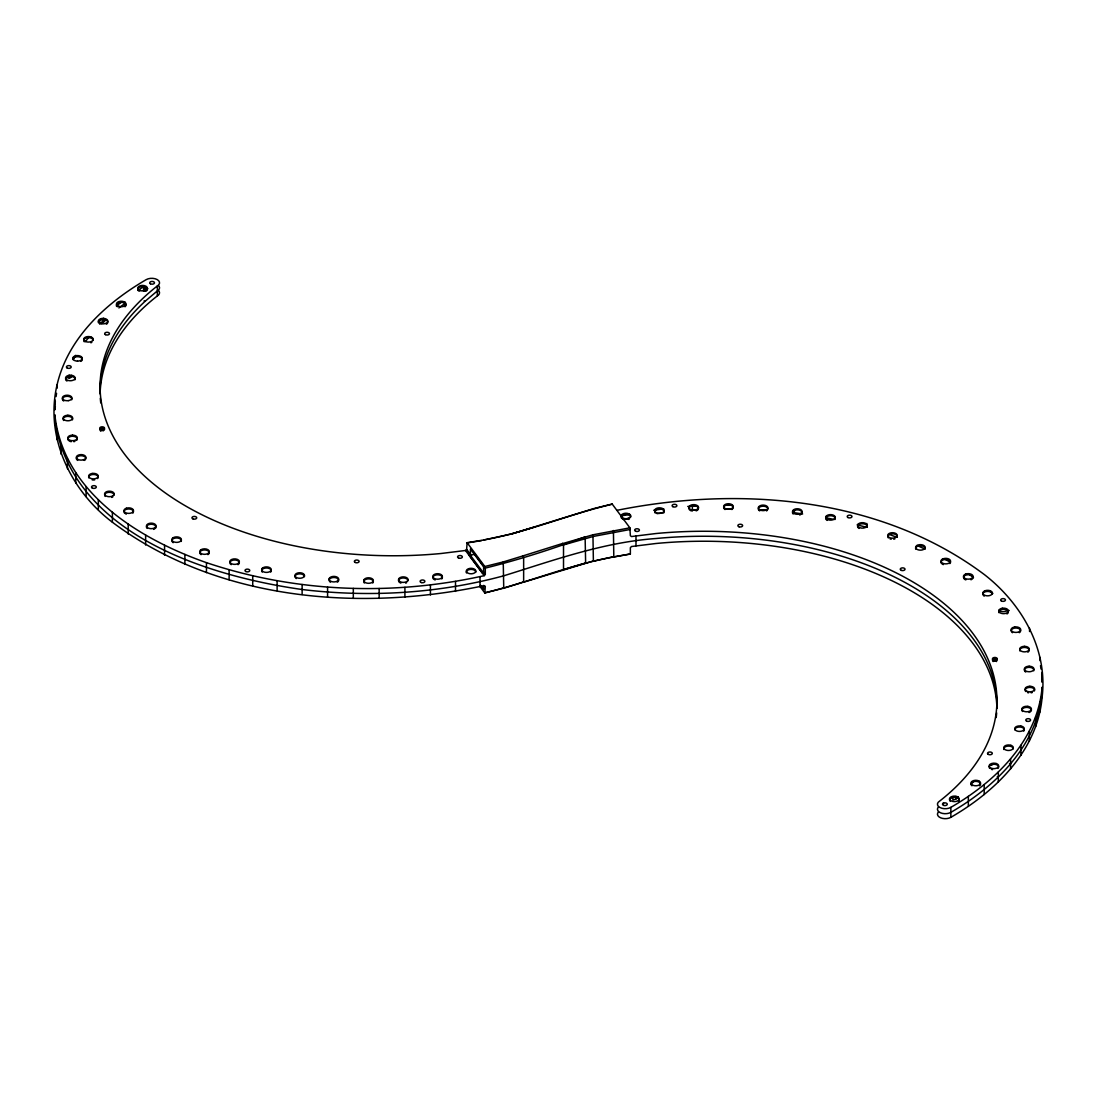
<?xml version="1.0" encoding="UTF-8"?>
<svg xmlns="http://www.w3.org/2000/svg" width="1097" height="1097" viewBox="0 0 1097 1097"><rect width="100%" height="100%" fill="white"/><g stroke="black" fill="none" stroke-linecap="round" stroke-linejoin="round"><path stroke-width="1.5" d="M479.91 586.374L484.833 592.983L485.299 586.333L484.216 585.633C359.418 612.071 217.165 600.703 112.401 522.241C70.839 490.729 44.744 437.36 57.03 384.992C67.877 337.999 105.929 303.129 146.134 279.68A7.802 4.498 0 0 1 157.173 279.57A7.802 4.498 0 0 1 157.337 285.947L157.337 295.916A293.242 169.308 0 0 0 100.101 393.823M938.442 811.999A7.802 4.498 0 0 0 940.609 817.8A7.802 4.498 0 0 0 950.866 817.32C995.144 791.76 1037.556 750.801 1042.123 697.144C1048.005 649.067 1021.568 603.583 984.599 574.759C881.042 497.023 740.681 485.464 616.994 510.324M562.734 543.577L592.942 534.801L629.884 527.835L630.364 535.747L631.515 536.543L655.965 533.526A293.242 169.308 0 0 1 953.787 612.181A293.242 169.308 0 0 1 939.663 801.084A7.802 4.498 0 0 0 939.827 807.461A7.802 4.498 0 0 0 950.866 807.351C995.144 781.791 1037.556 740.832 1042.123 687.175L1042.123 697.144M54.877 404.848L55.357 401.543M56.084 396.579L56.55 393.288M55.357 406.521L54.877 409.825L54.877 399.857M1042.123 692.152C1037.556 745.809 995.144 786.782 950.866 812.342A7.802 4.498 0 0 1 940.609 812.822A7.802 4.498 0 0 1 938.442 807.008M72.402 375.873L70.606 377.656L65.889 377.752M733.043 508.295L733.207 507.582A4.772 2.756 0 0 0 728.449 504.826A4.772 2.756 0 0 0 723.677 507.582L723.842 508.295M767.777 509.461L767.886 508.953A4.772 2.756 0 0 0 763.745 506.224A4.772 2.756 0 0 0 758.507 508.24L758.342 508.953A4.772 2.756 0 0 0 759.741 510.9M612.167 504.017L611.701 504.359C568.493 514.397 527.355 532.237 483.571 540.012L511.367 534.033L593.765 508.583L612.167 504.017L629.884 527.835M73.266 359.501L75.775 355.305M270.602 572.113L271.082 571.455A4.772 2.756 0 0 0 268.299 568.191A4.772 2.756 0 0 0 262.334 569.357L261.868 570.029A4.772 2.756 0 0 0 262.334 572.113M801.427 513.986L801.893 513.314A4.772 2.756 0 0 0 798.534 509.94A4.772 2.756 0 0 0 792.678 511.888L792.528 512.601A4.772 2.756 0 0 0 793.158 513.986M834.872 519.567L835.132 519.183A4.772 2.756 0 0 0 832.349 515.933A4.772 2.756 0 0 0 826.398 517.098L825.918 517.757A4.772 2.756 0 0 0 825.918 519.183M85.47 341.606L88.569 337.547L87.486 337.245M470.407 555.288L470.407 549.048L483.626 566.834L483.626 573.073L482.639 573.32L469.406 555.535L470.407 554.396L466.636 549.323L467.116 542.686L483.571 540.012M482.639 573.32L483.626 572.168L485.299 574.417L484.216 575.664C392.767 596.137 295.436 592.599 206.455 562.651C139.209 539.066 63.064 492.526 54.85 414.776L54.85 424.745M157.337 285.947A293.242 169.308 0 0 0 143.213 474.85A293.242 169.308 0 0 0 441.035 553.505L465.485 550.488L466.636 549.323M952.909 797.382L952.909 799.974L955.857 799.082L958.161 796.806M970.831 784.273L974.287 780.858M101.541 318.665L99.731 320.269L99.731 324.163L102.446 321.75L102.446 319.158M102.446 321.75L103.447 322.134L106.148 319.748M485.299 592.641C528.507 582.603 569.645 564.763 613.429 556.988L630.364 553.985L630.364 547.677L631.515 546.512L655.965 543.495A293.242 169.308 0 0 1 996.912 708.443M100.088 393.535A293.242 169.308 0 0 1 145.106 301.291L157.337 290.924A7.802 4.498 0 0 0 158.434 285.481M949.33 799.11L951.716 797.094M104.448 429.654A2.386 1.371 0 0 0 104.201 428.598L100.951 428.104L99.841 429.654M997.242 659.914L995.473 658.584L992.579 659.544A2.386 1.371 0 0 0 992.799 660.6L993.169 660.888M592.942 561.294L613.799 556.673L613.429 530.509M116.323 305.94L121.438 302.141M118.874 307.942L124.002 304.13L124.935 304.555L124.935 301.963M630.364 553.985L613.429 556.988M511.367 534.033L534.335 527.081M484.833 592.983L503.742 588.074L503.235 561.938L484.833 566.505L467.116 542.686M503.235 588.417L523.639 581.972L523.639 557.441L523.077 555.864L503.235 561.938M137.797 290.417L143.584 286.77L143.584 290.664L144.9 291.363L144.9 287.469L143.145 286.536M523.077 582.342L593.381 560.951L592.942 534.801M103.831 430.271L102.761 430.627L102.761 427.967M111.757 497.435L112.744 496.996M970.914 579.764L971.64 579.449M485.299 574.417L485.299 568.109C519.128 559.676 552.477 549.076 585.112 536.844L585.633 562.967L562.638 569.905M523.077 555.864L562.747 543.413M563.515 569.439L563.515 544.894L593.381 536.419L630.364 529.44M469.406 555.535L474.782 554.204L483.942 566.505M1009.213 610.508L1005.469 611.276A4.786 2.77 0 0 1 998.928 610.261M621.766 515.837L629.609 514.328M623.343 519.43L629.609 518.223M466.636 543.015L481.556 540.602M653.771 510.256L663.726 508.843M657.089 513.67L662.067 512.971M687.75 506.457L697.486 505.813M692.372 509.927L697.486 509.707M726.475 504.935L731.603 504.963M724.774 508.83L731.603 508.857M758.891 509.68L767.406 510.119M802.647 513.972L794.379 512.724L794.379 510.132M825.643 517.743L833.72 519.375M857.127 524.846L866.822 527.342L866.822 523.447M1009.514 763.649L1010.584 763.965M997.269 776.731L998.297 777.074M144.091 300.921L145.106 301.291M889.31 534.445L896.962 537.352M144.9 287.469L147.834 288.634M100.458 430.271L101.527 430.627L101.527 427.967M918.477 546.114L924.675 548.925M943.9 558.702L949.687 561.801M969.583 574.677L973.505 577.612M990.276 591.214L992.812 593.463M466.636 550.296L483.626 573.073M465.485 550.488L484.216 575.664M480.582 585.318L483.626 589.432L483.626 585.428M655.279 513.039L654.799 512.368A4.772 2.756 0 0 1 658.173 508.994A4.772 2.756 0 0 1 664.014 510.941L664.179 511.655A4.772 2.756 0 0 1 663.534 513.039M466.458 572.853L466.486 572.895A4.772 2.756 0 0 1 470.448 569.412A4.772 2.756 0 0 1 475.837 572.14M562.638 543.413L563.515 544.894M484.833 566.505L485.299 568.109M698.487 508.487L698.323 507.774A4.772 2.756 0 0 0 693.098 505.744A4.772 2.756 0 0 0 688.957 508.487L689.108 509.2A4.772 2.756 0 0 0 689.588 509.858M408.043 580.724L407.892 580.011A4.772 2.756 0 0 0 402.654 577.996A4.772 2.756 0 0 0 398.513 580.724L398.54 580.848M1040.518 665.673L1040.984 668.978M1041.684 673.942L1042.15 677.247M1041.684 678.92L1042.15 682.224L1042.15 672.255M54.85 419.753C70.962 532.799 204.988 575.733 302.128 589.514C369.387 597.591 438.279 593.559 503.742 575.802C553.642 560.293 603.391 542.275 655.965 538.517A293.242 169.308 0 0 1 996.899 708.168M1040.052 657.391L1040.052 660.709M1039.97 702.039L1039.97 712.008M1035.691 716.752L1035.691 726.721M1029.548 628.211L1029.548 631.529M1029.343 731.205L1029.343 741.174M1020.95 745.316L1020.95 755.284M1010.584 758.973L1010.584 768.942M998.297 772.096L998.297 782.065M996.542 658.94L996.542 661.546M996.049 658.721L996.049 661.326M995.473 658.584L995.473 661.189M994.856 658.543L994.856 661.134M994.239 658.584L994.239 661.189M993.663 658.721L993.663 661.326M993.169 658.94L993.169 661.546M984.187 784.588L984.187 794.557M968.336 796.367L968.336 806.336M955.857 796.491L955.857 799.082M950.866 807.351L950.866 817.32M943.42 802.785L943.42 803.868M692.372 506.032L692.372 511.024M635.986 535.871L635.986 545.84M480.006 576.707L480.006 586.676M455.516 581.437L455.516 591.406M430.422 585.003L430.422 594.972M404.916 587.348L404.916 597.317M379.151 588.486L379.151 598.455M353.316 588.39L353.316 598.359M327.578 587.073L327.578 597.042M302.128 584.523L302.128 594.492M277.116 580.779L277.116 590.762M252.721 575.87L252.721 585.839M229.122 569.809L229.122 579.778M206.455 562.651L206.455 572.62M184.886 554.438L184.886 564.407M164.564 545.223L164.564 555.192M145.627 535.075L145.627 545.044M128.198 524.064L128.198 534.033M112.401 512.272L112.401 522.241M103.447 318.24L103.447 322.134M103.337 428.104L103.337 430.696M102.144 427.912L102.144 430.518M100.951 428.104L100.951 430.696M100.458 428.324L100.458 430.915M98.332 499.752L98.332 509.721M86.101 486.615L86.101 496.584M75.775 472.944L75.775 482.913M69.742 375.27L69.742 377.875M68.809 375.339L68.809 377.944M67.452 458.82L67.452 468.789M61.158 444.354L61.158 454.323M57.03 384.992L57.03 388.324M56.948 429.64L56.948 439.609M996.652 712.858A293.242 169.308 0 0 1 996.186 717.561M100.746 402.928A293.242 169.308 0 0 1 100.307 398.238M158.434 290.472A7.802 4.498 0 0 1 157.337 295.916M993.306 764.211A4.786 2.77 0 0 1 989.919 765.02M146.737 290.636A4.772 2.756 0 0 1 145.97 291.212M139.223 291.212A4.772 2.756 0 0 1 138.469 290.636M137.989 289.978A4.772 2.756 0 0 1 142.596 286.509A4.772 2.756 0 0 1 147.204 289.978M125.62 306.145A4.772 2.756 0 0 1 124.989 306.776M117.42 306.749A4.772 2.756 0 0 1 116.803 306.118M116.488 305.432A4.772 2.756 0 0 1 121.246 302.333A4.772 2.756 0 0 1 125.949 305.46M406.658 582.672A4.772 2.756 0 0 1 405.657 583.11M400.899 583.11A4.772 2.756 0 0 1 399.911 582.672M399.143 582.109A4.772 2.756 0 0 1 398.677 581.437M441.721 578.928A4.772 2.756 0 0 0 442.201 576.844L441.721 576.172A4.772 2.756 0 0 0 436.359 574.897A4.772 2.756 0 0 0 432.821 577.557L432.986 578.27A4.772 2.756 0 0 0 433.466 578.928M435.207 579.943A4.772 2.756 0 0 1 434.22 579.504M337.259 582.205A4.772 2.756 0 0 0 338.493 580.971L338.658 580.258A4.772 2.756 0 0 0 334.503 577.516A4.772 2.756 0 0 0 329.278 579.545L329.114 580.258A4.772 2.756 0 0 0 329.278 580.971M330.512 582.205A4.772 2.756 0 0 1 329.758 581.629M71.744 399.774A4.772 2.756 0 0 0 68.371 396.401L67.136 396.305A4.772 2.756 0 0 0 62.529 399.774M63.763 401.008A4.772 2.756 0 0 1 63.009 400.446M82.11 360.159A4.772 2.756 0 0 0 79.889 357.06L78.737 356.786A4.772 2.756 0 0 0 72.731 359.446M81.631 360.817A4.772 2.756 0 0 1 80.876 361.393M74.966 379.795A4.772 2.756 0 0 0 71.593 376.422L70.359 376.326A4.772 2.756 0 0 0 65.751 379.795M66.986 381.029A4.772 2.756 0 0 1 66.231 380.467M98.456 322.847A4.772 2.756 0 0 1 103.214 319.446A4.772 2.756 0 0 1 107.671 322.984M107.163 323.642A4.772 2.756 0 0 1 106.382 324.205M155.376 528.384A4.772 2.756 0 0 0 154.608 525.052A4.772 2.756 0 0 0 148.849 524.613L147.862 525.052A4.772 2.756 0 0 0 147.108 528.384M154.608 528.946A4.772 2.756 0 0 1 153.621 529.385M296.341 578.558A4.772 2.756 0 0 1 295.573 577.982M295.107 577.31A4.772 2.756 0 0 1 295.107 575.898L295.573 575.226A4.772 2.756 0 0 1 300.948 573.95A4.772 2.756 0 0 1 304.472 576.597M91.833 342.346A4.772 2.756 0 0 1 90.845 342.785M84.332 341.784A4.772 2.756 0 0 1 83.852 341.112M83.687 340.399A4.772 2.756 0 0 1 89.693 337.739L90.845 338.013A4.772 2.756 0 0 1 93.231 340.399M76.667 440.391A4.772 2.756 0 0 0 72.539 436.249L71.305 436.345A4.772 2.756 0 0 0 68.412 440.391M74.925 441.392A4.772 2.756 0 0 1 73.773 441.666M71.305 441.666A4.772 2.756 0 0 1 69.166 440.953M72.471 419.836A4.772 2.756 0 0 0 67.863 416.366L66.629 416.462A4.772 2.756 0 0 0 63.736 420.508M238.735 564.105A4.772 2.756 0 0 1 237.98 564.667M231.234 564.667A4.772 2.756 0 0 1 233.373 560.06A4.772 2.756 0 0 1 239.215 563.433M207.895 554.629A4.772 2.756 0 0 0 207.895 550.735A4.772 2.756 0 0 0 201.149 550.735L200.394 551.297A4.772 2.756 0 0 0 199.915 553.395M201.149 554.629A4.772 2.756 0 0 1 200.394 554.054M372.692 583.014A4.772 2.756 0 0 0 373.323 581.629L373.158 580.916A4.772 2.756 0 0 0 368.551 578.873A4.772 2.756 0 0 0 363.957 580.916L363.793 581.629A4.772 2.756 0 0 0 364.423 583.014M181.224 541.424A4.772 2.756 0 0 0 179.003 538.339A4.772 2.756 0 0 0 173.244 538.764L172.476 539.34A4.772 2.756 0 0 0 172.01 541.424M173.244 542.658A4.772 2.756 0 0 1 172.476 542.096M133.34 512.422A4.772 2.756 0 0 1 132.86 513.094M126.347 514.095A4.772 2.756 0 0 1 125.36 513.657M124.605 513.094A4.772 2.756 0 0 1 125.36 509.762L126.347 509.323A4.772 2.756 0 0 1 133.505 511.709M105.243 496.42A4.772 2.756 0 0 1 104.764 495.762M104.613 495.049A4.772 2.756 0 0 1 106.985 492.663L108.137 492.388A4.772 2.756 0 0 1 114.143 495.049M85.703 459.163A4.772 2.756 0 0 0 81.096 455.708L79.862 455.803A4.772 2.756 0 0 0 76.488 459.163M85.223 459.835A4.772 2.756 0 0 1 84.469 460.411M77.722 460.411A4.772 2.756 0 0 1 76.968 459.835M97.564 478.594A4.772 2.756 0 0 0 97.222 475.536A4.772 2.756 0 0 0 92.203 474.562L91.051 474.836A4.772 2.756 0 0 0 88.83 477.935M94.671 479.883A4.772 2.756 0 0 1 92.203 479.883M979.552 785.822A4.772 2.756 0 0 0 978.702 781.955L977.633 781.585A4.772 2.756 0 0 0 972.011 782.435A4.772 2.756 0 0 0 971.983 785.795M698.323 509.2A4.772 2.756 0 0 1 697.857 509.858M697.089 510.434A4.772 2.756 0 0 1 696.101 510.859M691.343 510.859A4.772 2.756 0 0 1 690.342 510.434M629.308 519.018A4.772 2.756 0 0 1 628.32 519.443M623.549 519.443A4.772 2.756 0 0 1 622.561 519.018M621.807 518.442A4.772 2.756 0 0 1 621.327 517.77M621.163 517.057A4.772 2.756 0 0 1 624.7 514.411A4.772 2.756 0 0 1 630.062 515.686L630.542 516.358A4.772 2.756 0 0 1 630.706 517.057M767.242 510.338A4.772 2.756 0 0 1 766.488 510.9M1034.471 690.863A4.772 2.756 0 0 0 1029.864 687.394L1028.629 687.49A4.772 2.756 0 0 0 1025.736 691.521M1032.25 692.536A4.772 2.756 0 0 1 1031.098 692.81M1028.629 692.81A4.772 2.756 0 0 1 1027.478 692.536M1030.769 711.5A4.772 2.756 0 0 0 1027.875 707.469L1026.641 707.373A4.772 2.756 0 0 0 1022.514 711.5M1030.014 712.076A4.772 2.756 0 0 1 1029.027 712.515M1024.104 730.479A4.772 2.756 0 0 1 1023.624 731.137M1014.725 729.766A4.772 2.756 0 0 1 1019.497 727.009L1020.731 727.105A4.772 2.756 0 0 1 1024.269 729.766M997.968 768.448A4.772 2.756 0 0 0 996.391 764.664L995.253 764.362A4.772 2.756 0 0 0 990.193 765.281A4.772 2.756 0 0 0 989.713 768.325M992.552 769.655A4.772 2.756 0 0 1 991.414 769.354M949.892 563.584A4.772 2.756 0 0 0 948.658 560.019A4.772 2.756 0 0 0 942.392 560.265L941.624 560.828A4.772 2.756 0 0 0 941.624 563.584M943.379 564.598A4.772 2.756 0 0 1 942.392 564.16M800.659 514.548A4.772 2.756 0 0 1 799.672 514.987M1003.933 749.525A4.772 2.756 0 0 1 1009.775 746.152L1010.927 746.426A4.772 2.756 0 0 1 1013.313 748.812M1029.068 650.919A4.772 2.756 0 0 0 1024.461 647.449L1023.227 647.545A4.772 2.756 0 0 0 1019.853 650.919M1028.588 651.577A4.772 2.756 0 0 1 1027.834 652.153M1033.744 670.802A4.772 2.756 0 0 0 1029.137 667.333L1027.903 667.429A4.772 2.756 0 0 0 1024.529 670.802M1025.764 672.036A4.772 2.756 0 0 1 1025.009 671.46M827.152 520.417A4.772 2.756 0 0 1 826.398 519.855M859.02 528.439A4.772 2.756 0 0 1 858.265 527.863M857.785 527.204A4.772 2.756 0 0 1 857.785 525.778L858.265 525.106A4.772 2.756 0 0 1 864.217 523.941A4.772 2.756 0 0 1 867 527.204M888.351 537.914A4.772 2.756 0 0 1 891.861 533.8A4.772 2.756 0 0 1 897.085 537.242M894.864 538.915A4.772 2.756 0 0 1 893.712 539.189M891.244 539.189A4.772 2.756 0 0 1 890.092 538.915M732.577 508.953A4.772 2.756 0 0 1 731.809 509.529M725.076 509.529A4.772 2.756 0 0 1 724.308 508.953M915.776 549.213A4.772 2.756 0 0 1 916.256 547.115L917.01 546.553A4.772 2.756 0 0 1 922.769 546.114A4.772 2.756 0 0 1 924.99 549.213M972.395 578.873A4.772 2.756 0 0 0 971.64 575.555A4.772 2.756 0 0 0 965.881 575.116L964.894 575.555A4.772 2.756 0 0 0 963.495 577.502M965.881 579.888A4.772 2.756 0 0 1 964.894 579.449M964.14 578.873A4.772 2.756 0 0 1 963.66 578.215M984.256 596.11A4.772 2.756 0 0 1 983.488 595.534M983.022 594.876A4.772 2.756 0 0 1 984.256 592.215L985.243 591.777A4.772 2.756 0 0 1 992.387 594.163M1020.512 631.461A4.772 2.756 0 0 0 1014.67 628.087L1013.518 628.375A4.772 2.756 0 0 0 1011.297 631.461M1020.032 632.133A4.772 2.756 0 0 1 1019.278 632.695M1012.531 632.695A4.772 2.756 0 0 1 1011.777 632.133M1007.704 613.374A4.772 2.756 0 0 1 1006.936 613.936M998.956 612.702A4.772 2.756 0 0 1 1001.191 609.603L1002.329 609.329A4.772 2.756 0 0 1 1008.17 612.702M958.531 801.331A4.772 2.756 0 0 0 957.777 797.999L956.79 797.56A4.772 2.756 0 0 0 951.03 797.999A4.772 2.756 0 0 0 950.263 801.331M304.472 575.514L304.322 576.227A4.772 2.756 0 0 1 298.466 578.174A4.772 2.756 0 0 1 295.107 574.801L295.573 574.142A4.772 2.756 0 0 1 300.948 572.853A4.772 2.756 0 0 1 304.472 575.514M329.278 578.448L329.114 579.161A4.772 2.756 0 0 0 333.255 581.89A4.772 2.756 0 0 0 338.493 579.874L338.658 579.161A4.772 2.756 0 0 0 334.503 576.432A4.772 2.756 0 0 0 329.278 578.448M363.957 579.833L363.793 580.546A4.772 2.756 0 0 0 368.551 583.302A4.772 2.756 0 0 0 373.323 580.546L373.158 579.833A4.772 2.756 0 0 0 368.551 577.79A4.772 2.756 0 0 0 363.957 579.833M733.207 506.485L733.043 507.198A4.772 2.756 0 0 1 728.449 509.241A4.772 2.756 0 0 1 723.842 507.198L723.677 506.485A4.772 2.756 0 0 1 728.449 503.729A4.772 2.756 0 0 1 733.207 506.485M758.507 507.157L758.342 507.87A4.772 2.756 0 0 0 762.497 510.599A4.772 2.756 0 0 0 767.722 508.583L767.886 507.87A4.772 2.756 0 0 0 763.745 505.141A4.772 2.756 0 0 0 758.507 507.157M792.678 510.804L792.528 511.517A4.772 2.756 0 0 0 796.052 514.178A4.772 2.756 0 0 0 801.427 512.889L801.893 512.23A4.772 2.756 0 0 0 798.534 508.857A4.772 2.756 0 0 0 792.678 510.804M239.215 562.35L238.735 563.008A4.772 2.756 0 0 1 230.699 563.214A4.772 2.756 0 0 1 233.771 558.922A4.772 2.756 0 0 1 239.215 562.35M262.334 568.273L261.868 568.932A4.772 2.756 0 0 0 264.651 572.195A4.772 2.756 0 0 0 270.602 571.03L271.082 570.358A4.772 2.756 0 0 0 268.299 567.108A4.772 2.756 0 0 0 262.334 568.273M826.398 516.001L825.918 516.673A4.772 2.756 0 0 0 828.701 519.923A4.772 2.756 0 0 0 834.666 518.758L835.132 518.099A4.772 2.756 0 0 0 832.349 514.836A4.772 2.756 0 0 0 826.398 516.001M858.265 524.023L857.785 524.681A4.772 2.756 0 0 0 863.229 528.11A4.772 2.756 0 0 0 866.301 523.817A4.772 2.756 0 0 0 858.265 524.023M155.376 527.287L154.608 527.863A4.772 2.756 0 0 1 147.862 527.863A4.772 2.756 0 0 1 147.862 523.968L148.849 523.53A4.772 2.756 0 0 1 154.608 523.968A4.772 2.756 0 0 1 155.376 527.287M173.244 537.681L172.476 538.243A4.772 2.756 0 0 0 173.71 541.808A4.772 2.756 0 0 0 179.99 541.575L180.744 540.999A4.772 2.756 0 0 0 179.51 537.448A4.772 2.756 0 0 0 173.244 537.681M201.149 549.638L200.394 550.214A4.772 2.756 0 0 0 204.111 554.328A4.772 2.756 0 0 0 209.006 550.639A4.772 2.756 0 0 0 201.149 549.638M896.606 536.817L895.851 537.393A4.772 2.756 0 0 1 887.994 536.392A4.772 2.756 0 0 1 892.889 532.703A4.772 2.756 0 0 1 896.606 536.817M917.01 545.456L916.256 546.032A4.772 2.756 0 0 0 917.49 549.583A4.772 2.756 0 0 0 923.756 549.35L924.524 548.774A4.772 2.756 0 0 0 923.29 545.223A4.772 2.756 0 0 0 917.01 545.456M942.392 559.168L941.624 559.744A4.772 2.756 0 0 0 942.392 563.063A4.772 2.756 0 0 0 948.151 563.501L949.138 563.063A4.772 2.756 0 0 0 949.138 559.168A4.772 2.756 0 0 0 942.392 559.168M112.744 495.899L111.757 496.338A4.772 2.756 0 0 1 105.243 495.337A4.772 2.756 0 0 1 106.985 491.566L108.137 491.291A4.772 2.756 0 0 1 113.512 492.58A4.772 2.756 0 0 1 112.744 495.899M126.347 508.24L125.36 508.679A4.772 2.756 0 0 0 124.948 512.299A4.772 2.756 0 0 0 131.119 513.012L132.106 512.573A4.772 2.756 0 0 0 132.518 508.953A4.772 2.756 0 0 0 126.347 508.24M965.881 574.019L964.894 574.458A4.772 2.756 0 0 0 964.482 578.078A4.772 2.756 0 0 0 970.653 578.791L971.64 578.352A4.772 2.756 0 0 0 972.052 574.732A4.772 2.756 0 0 0 965.881 574.019M985.243 590.693L984.256 591.132A4.772 2.756 0 0 0 983.488 594.451A4.772 2.756 0 0 0 988.863 595.74L990.015 595.452A4.772 2.756 0 0 0 991.757 591.694A4.772 2.756 0 0 0 985.243 590.693M83.482 459.753L82.33 460.027A4.772 2.756 0 0 1 76.488 458.08A4.772 2.756 0 0 1 79.862 454.707L81.096 454.611A4.772 2.756 0 0 1 85.703 456.654A4.772 2.756 0 0 1 83.482 459.753M92.203 473.465L91.051 473.739A4.772 2.756 0 0 0 89.022 477.181A4.772 2.756 0 0 0 94.671 478.786L95.809 478.511A4.772 2.756 0 0 0 97.839 475.07A4.772 2.756 0 0 0 92.203 473.465M1002.329 608.245L1001.191 608.52A4.772 2.756 0 0 0 999.161 611.961A4.772 2.756 0 0 0 1004.797 613.566L1005.949 613.292A4.772 2.756 0 0 0 1007.978 609.85A4.772 2.756 0 0 0 1002.329 608.245M1014.67 627.004L1013.518 627.278A4.772 2.756 0 0 0 1011.297 630.377A4.772 2.756 0 0 0 1015.904 632.421L1017.138 632.325A4.772 2.756 0 0 0 1020.512 628.951A4.772 2.756 0 0 0 1014.67 627.004M68.371 400.638L67.136 400.72A4.772 2.756 0 0 1 62.364 397.978A4.772 2.756 0 0 1 67.136 395.222L68.371 395.318A4.772 2.756 0 0 1 71.908 397.978A4.772 2.756 0 0 1 68.371 400.638M67.863 415.283L66.629 415.379A4.772 2.756 0 0 0 63.132 418.396A4.772 2.756 0 0 0 67.863 420.782L69.097 420.7A4.772 2.756 0 0 0 72.594 417.669A4.772 2.756 0 0 0 67.863 415.283M72.539 435.166L71.305 435.262A4.772 2.756 0 0 0 67.808 438.279A4.772 2.756 0 0 0 72.539 440.679L73.773 440.583A4.772 2.756 0 0 0 77.27 437.552A4.772 2.756 0 0 0 72.539 435.166M1024.461 646.352L1023.227 646.448A4.772 2.756 0 0 0 1019.73 649.465A4.772 2.756 0 0 0 1024.461 651.865L1025.695 651.769A4.772 2.756 0 0 0 1029.192 648.752A4.772 2.756 0 0 0 1024.461 646.352M1029.137 666.236L1027.903 666.332A4.772 2.756 0 0 0 1024.406 669.348A4.772 2.756 0 0 0 1029.137 671.748L1030.371 671.652A4.772 2.756 0 0 0 1033.868 668.635A4.772 2.756 0 0 0 1029.137 666.236M1029.864 686.297L1028.629 686.393A4.772 2.756 0 0 0 1025.092 689.053A4.772 2.756 0 0 0 1028.629 691.713L1029.864 691.809A4.772 2.756 0 0 0 1034.636 689.053A4.772 2.756 0 0 0 1029.864 686.297M77.503 361.105L76.269 361.009A4.772 2.756 0 0 1 72.896 357.636A4.772 2.756 0 0 1 78.737 355.689L79.889 355.977A4.772 2.756 0 0 1 82.11 359.062A4.772 2.756 0 0 1 77.503 361.105M71.593 375.339L70.359 375.243A4.772 2.756 0 0 0 65.628 377.629A4.772 2.756 0 0 0 69.125 380.659L70.359 380.741A4.772 2.756 0 0 0 75.09 378.355A4.772 2.756 0 0 0 71.593 375.339M1027.875 706.372L1026.641 706.29A4.772 2.756 0 0 0 1021.91 708.676A4.772 2.756 0 0 0 1025.407 711.692L1026.641 711.788A4.772 2.756 0 0 0 1031.372 709.402A4.772 2.756 0 0 0 1027.875 706.372M1020.731 726.008L1019.497 725.926A4.772 2.756 0 0 0 1014.89 727.969A4.772 2.756 0 0 0 1017.111 731.055L1018.263 731.329A4.772 2.756 0 0 0 1024.104 729.382A4.772 2.756 0 0 0 1020.731 726.008M90.845 336.93L89.693 336.656A4.772 2.756 0 0 0 84.058 338.26A4.772 2.756 0 0 0 86.073 341.702L87.225 341.976A4.772 2.756 0 0 0 92.861 340.372A4.772 2.756 0 0 0 90.845 336.93M1010.927 745.329L1009.775 745.055A4.772 2.756 0 0 0 1004.139 746.659A4.772 2.756 0 0 0 1006.155 750.101L1007.307 750.375A4.772 2.756 0 0 0 1012.942 748.771A4.772 2.756 0 0 0 1010.927 745.329M101.747 323.752L100.609 323.464A4.772 2.756 0 0 1 100.458 318.816A4.772 2.756 0 0 1 107.808 320.708A4.772 2.756 0 0 1 101.747 323.752M996.391 763.567L995.253 763.279A4.772 2.756 0 0 0 989.192 766.323A4.772 2.756 0 0 0 996.542 768.215A4.772 2.756 0 0 0 996.391 763.567M119.367 306.529L118.298 306.173A4.772 2.756 0 0 1 119.038 301.538A4.772 2.756 0 0 1 125.99 303.883A4.772 2.756 0 0 1 119.367 306.529M978.702 780.858L977.633 780.502A4.772 2.756 0 0 0 971.01 783.148A4.772 2.756 0 0 0 977.962 785.493A4.772 2.756 0 0 0 978.702 780.858M140.21 290.554L139.223 290.115A4.772 2.756 0 0 1 140.965 285.577A4.772 2.756 0 0 1 147.355 288.415A4.772 2.756 0 0 1 140.21 290.554M957.777 796.916L956.79 796.477A4.772 2.756 0 0 0 949.645 798.616A4.772 2.756 0 0 0 956.036 801.454A4.772 2.756 0 0 0 957.777 796.916M655.279 511.942L654.799 511.284A4.772 2.756 0 0 1 658.173 507.911A4.772 2.756 0 0 1 664.014 509.858L664.179 510.571A4.772 2.756 0 0 1 660.641 513.231A4.772 2.756 0 0 1 655.279 511.942M630.542 515.261L630.062 514.603A4.772 2.756 0 0 0 622.026 514.397A4.772 2.756 0 0 0 625.112 518.689A4.772 2.756 0 0 0 630.542 515.261M466.938 572.428L466.458 571.77A4.772 2.756 0 0 1 471.888 568.342A4.772 2.756 0 0 1 474.974 572.634A4.772 2.756 0 0 1 466.938 572.428M442.201 575.747L441.721 575.089A4.772 2.756 0 0 0 436.359 573.8A4.772 2.756 0 0 0 432.821 576.46L432.986 577.173A4.772 2.756 0 0 0 438.827 579.12A4.772 2.756 0 0 0 442.201 575.747M698.487 507.39L698.323 506.677A4.772 2.756 0 0 0 693.098 504.661A4.772 2.756 0 0 0 688.957 507.39L689.108 508.103A4.772 2.756 0 0 0 694.346 510.119A4.772 2.756 0 0 0 698.487 507.39M408.043 579.641L407.892 578.928A4.772 2.756 0 0 0 402.654 576.912A4.772 2.756 0 0 0 398.513 579.641L398.677 580.354A4.772 2.756 0 0 0 403.902 582.37A4.772 2.756 0 0 0 408.043 579.641M67.123 367.961A2.386 1.371 0 0 0 71.113 367.344A2.386 1.371 0 0 0 68.192 365.658A2.386 1.371 0 0 0 67.123 367.961M245.714 571.468A2.386 1.371 0 0 0 249.691 570.851A2.386 1.371 0 0 0 246.77 569.165A2.386 1.371 0 0 0 245.714 571.468M150.412 283.78A2.386 1.371 0 0 0 154.403 283.163A2.386 1.371 0 0 0 151.482 281.476A2.386 1.371 0 0 0 150.412 283.78M92.23 488A2.386 1.371 0 0 0 96.221 487.383A2.386 1.371 0 0 0 93.3 485.697A2.386 1.371 0 0 0 92.23 488M100.458 429.174A2.386 1.371 0 0 0 104.448 428.557A2.386 1.371 0 0 0 101.527 426.87A2.386 1.371 0 0 0 100.458 429.174M105.394 334.626A2.386 1.371 0 0 0 109.385 334.009A2.386 1.371 0 0 0 106.464 332.322A2.386 1.371 0 0 0 105.394 334.626M421.303 582.548A2.386 1.371 0 0 0 424.882 581.355A2.386 1.371 0 0 0 421.303 580.162A2.386 1.371 0 0 0 421.303 582.548M193.168 518.991A2.386 1.371 0 0 0 196.733 517.798A2.386 1.371 0 0 0 193.168 516.605A2.386 1.371 0 0 0 193.168 518.991M847.926 517.51A2.386 1.371 0 0 0 851.903 516.893A2.386 1.371 0 0 0 848.982 515.206A2.386 1.371 0 0 0 847.926 517.51M943.708 805.417A2.386 1.371 0 0 0 947.287 804.224A2.386 1.371 0 0 0 943.708 803.031A2.386 1.371 0 0 0 943.708 805.417M993.663 660.024A2.386 1.371 0 0 0 997.242 658.831A2.386 1.371 0 0 0 993.663 657.638A2.386 1.371 0 0 0 993.663 660.024M988.232 754.352A2.386 1.371 0 0 0 992.223 753.735A2.386 1.371 0 0 0 989.302 752.048A2.386 1.371 0 0 0 988.232 754.352M1001.396 600.964A2.386 1.371 0 0 0 1005.387 600.347A2.386 1.371 0 0 0 1002.466 598.66A2.386 1.371 0 0 0 1001.396 600.964M1026.504 721.017A2.386 1.371 0 0 0 1030.494 720.4A2.386 1.371 0 0 0 1027.574 718.713A2.386 1.371 0 0 0 1026.504 721.017M901.46 570.413A2.386 1.371 0 0 0 905.025 569.233A2.386 1.371 0 0 0 901.46 568.04A2.386 1.371 0 0 0 901.46 570.413M672.818 506.649A2.386 1.371 0 0 0 676.808 506.032A2.386 1.371 0 0 0 673.887 504.346A2.386 1.371 0 0 0 672.818 506.649M355.058 562.391A2.386 1.371 0 0 0 359.034 561.774A2.386 1.371 0 0 0 356.114 560.087A2.386 1.371 0 0 0 355.058 562.391M739.076 526.807A2.386 1.371 0 0 0 742.642 525.614A2.386 1.371 0 0 0 739.076 524.421A2.386 1.371 0 0 0 739.076 526.807M458.656 558.058A2.386 1.371 0 0 0 462.358 557.002A2.386 1.371 0 0 0 458.916 555.672A2.386 1.371 0 0 0 458.656 558.058M635.712 531.263A2.386 1.371 0 0 0 639.414 530.208A2.386 1.371 0 0 0 635.972 528.891A2.386 1.371 0 0 0 635.712 531.263"/></g></svg>
